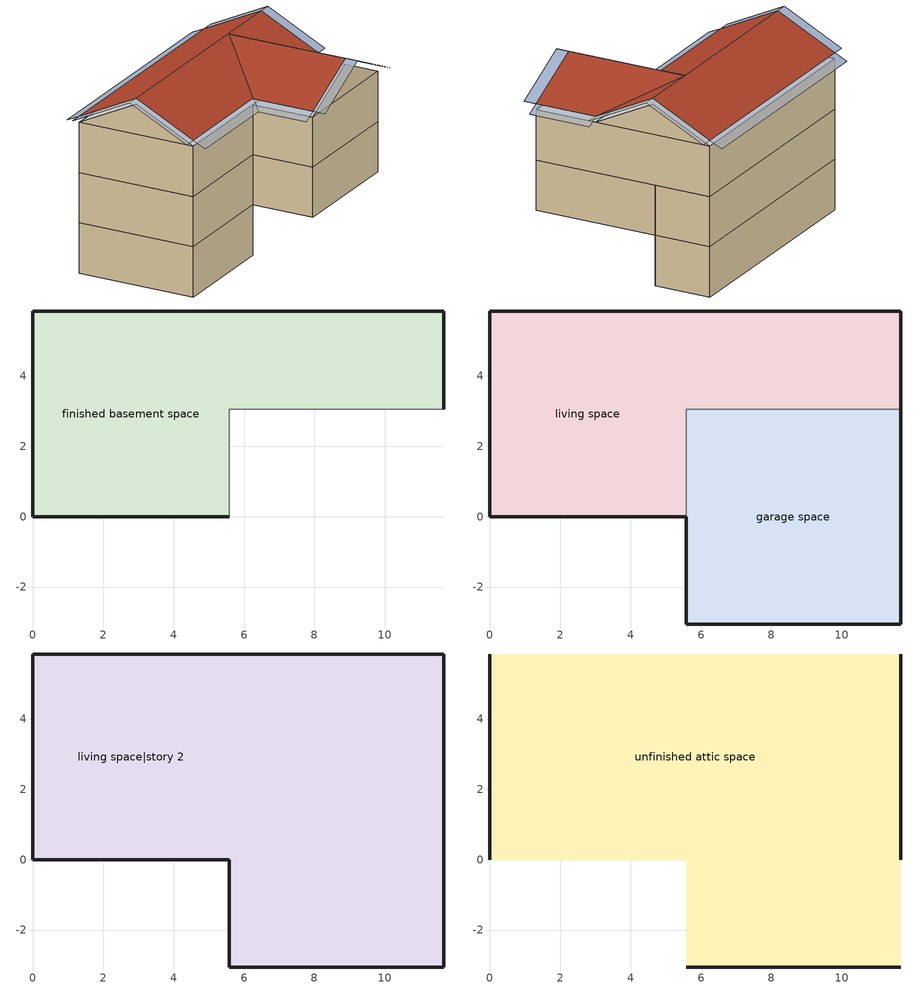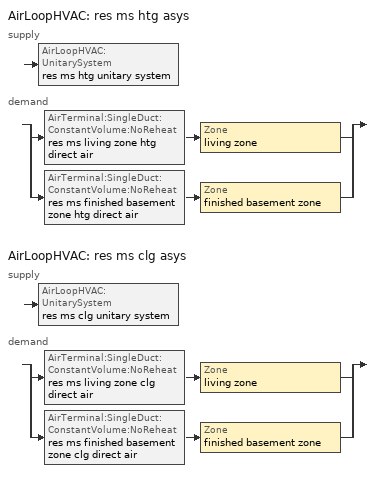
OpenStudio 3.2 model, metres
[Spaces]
finished basement space
 floor foundation: 0,0 0,5.84 11.67,5.84 11.67,3.05 5.58,3.05 5.58,0 z-2.44
 wall foundation: 11.67,3.05 11.67,5.84 0,5.84 0,0 5.58,0 z-2.44:0
 wall adiabatic: 5.58,0 5.58,3.05 11.67,3.05 z-2.44:0
garage space
 floor foundation: 5.58,-3.05 5.58,3.05 11.67,3.05 11.67,-3.05 z0
 wall outside: 5.58,0 5.58,-3.05 11.67,-3.05 11.67,3.05 z0:2.44
 wall to living space: 11.67,3.05 5.58,3.05 5.58,0 z0:2.44
living space
 floor to finished basement space: 0,0 0,5.84 11.67,5.84 11.67,3.05 5.58,3.05 5.58,0 z0
 wall outside: 11.67,3.05 11.67,5.84 0,5.84 0,0 5.58,0 z0:2.44
living space|story 2
 floor to garage space: 11.67,3.05 11.67,-3.05 5.58,-3.05 5.58,3.05 z2.44
 floor to living space: 11.67,5.84 11.67,3.05 5.58,3.05 5.58,0 0,0 0,5.84 z2.44
 wall outside: 0,5.84 0,0 5.58,0 5.58,-3.05 11.67,-3.05 11.67,5.84 0,5.84 z2.44:4.88
unfinished attic space
 floor to living space|story 2: 11.67,5.84 11.67,0 0,0 0,5.84 z4.88; 5.58,-3.05 5.58,0 11.67,0 11.67,-3.05 z4.88
 wall outside: 0,2.92,6.34 0,5.84,4.88 0,0,4.88; 11.67,2.92,6.34 11.67,0,4.88 11.67,5.84,4.88; 5.58,-3.05,4.88 11.67,-3.05,4.88 8.62,-3.05,6.33
 roof outside: 0,2.92,6.64 11.67,2.92,6.64 11.67,5.84,5.18 0,5.84,5.18; 5.58,0,5.17 5.58,-3.05,5.17 8.62,-3.05,6.62 8.62,2.9,6.62; 11.67,0,5.17 8.62,2.9,6.62 8.62,-3.05,6.62 11.67,-3.05,5.17; 0,2.92,6.64 0,0,5.18 5.58,0,5.18 8.62,2.9,6.63 11.67,0,5.18 11.67,2.92,6.64
shading: 12.28,-3.05,4.88 12.28,0,4.88 11.67,0,5.17 11.67,-3.05,5.17; 8.62,-3.66,6.62 11.67,-3.66,5.17 11.67,-3.05,5.17 8.62,-3.05,6.62; -0.61,2.92,6.64 -0.61,0,5.18 0,0,5.18 0,2.92,6.64; 0,-0.61,4.88 5.58,-0.61,4.88 5.58,0,5.18 0,0,5.18; 12.28,0,5.18 12.28,2.92,6.64 11.67,2.92,6.64 11.67,0,5.18; 4.97,0,4.88 4.97,-3.05,4.88 5.58,-3.05,5.17 5.58,0,5.17; 5.58,-3.66,5.17 8.62,-3.66,6.62 8.62,-3.05,6.62 5.58,-3.05,5.17; -0.61,5.84,5.18 -0.61,2.92,6.64 0,2.92,6.64 0,5.84,5.18; 12.28,2.92,6.64 12.28,5.84,5.18 11.67,5.84,5.18 11.67,2.92,6.64; 11.67,6.45,4.88 0,6.45,4.88 0,5.84,5.18 11.67,5.84,5.18
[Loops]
AirLoopHVAC 'res ms htg asys'
 supply: AirLoopHVAC:UnitarySystem 'res ms htg unitary system'
 demand: split
  | AirTerminal:SingleDuct:ConstantVolume:NoReheat 'res ms living zone htg direct air' > Zone 'living zone'
  | AirTerminal:SingleDuct:ConstantVolume:NoReheat 'res ms finished basement zone htg direct air' > Zone 'finished basement zone'
AirLoopHVAC 'res ms clg asys'
 supply: AirLoopHVAC:UnitarySystem 'res ms clg unitary system'
 demand: split
  | AirTerminal:SingleDuct:ConstantVolume:NoReheat 'res ms living zone clg direct air' > Zone 'living zone'
  | AirTerminal:SingleDuct:ConstantVolume:NoReheat 'res ms finished basement zone clg direct air' > Zone 'finished basement zone'
[Site]
Denver Intl Ap_CO_USA: Latitude {deg}=39.83; Longitude {deg}=-104.65; Time Zone {hr}=-7; Elevation {m}=1650
[ClimateZones]
Climate Zone Institution Name 1=Building America; Climate Zone Document Year 1=0; Climate Zone Value 1=Cold
[Site:WaterMainsTemperature]
Calculation Method=Correlation; Annual Average Outdoor Air Temperature {C}=10.8753; Maximum Difference In Monthly Average Outdoor Air Temperatures {deltaC}=23.1524
[Site:GroundTemperature:Deep]
10.8753, 10.8753, 10.8753, 10.8753, 10.8753, 10.8753, 10.8753, 10.8753, 10.8753, 10.8753, 10.8753, 10.8753
[Building]
Building 1: North Axis {deg}=0; Standards Number of Stories=3; Standards Number of Above Ground Stories=2; Standards Building Type=singlefamilydetached; Standards Number of Living Units=1
[ThermalZone] Use Ideal Air Loads=No
Name | Thermostat
living zone | living zone temperature setpoint
garage zone; unfinished attic zone
finished basement zone | finished basement zone temperature setpoint
[Sizing:Zone] Zone Cooling Design Supply Air Temperature Input Method=SupplyAirTemperature; Zone Cooling Design Supply Air Temperature {C}=14; Zone Cooling Design Supply Air Temperature Difference {deltaC}=11.11; Zone Heating Design Supply Air Temperature Input Method=SupplyAirTemperature; Zone Heating Design Supply Air Temperature {C}=40; Zone Heating Design Supply Air Temperature Difference {deltaC}=11.11; Zone Cooling Design Supply Air Humidity Ratio {kg-H2O/kg-air}=0.0085; Zone Heating Design Supply Air Humidity Ratio {kg-H2O/kg-air}=0.008; Cooling Design Air Flow Method=DesignDay; Heating Design Air Flow Method=DesignDay; Account for Dedicated Outdoor Air System=No; Dedicated Outdoor Air System Control Strategy=NeutralSupplyAir; Dedicated Outdoor Air Low Setpoint Temperature for Design {C}=autosize; Dedicated Outdoor Air High Setpoint Temperature for Design {C}=autosize
living zone; garage zone; unfinished attic zone; finished basement zone
[Zone equipment]
living zone: res ms living zone htg direct air, res ms living zone clg direct air
finished basement zone: res ms finished basement zone htg direct air, res ms finished basement zone clg direct air
[Space]
Name | Space Type | Thermal Zone | Building Unit
garage space | Space Type 1 | garage zone
living space; living space|story 2 | Space Type 2 | living zone | unit 1
unfinished attic space | Space Type 3 | unfinished attic zone
finished basement space | Space Type 4 | finished basement zone | unit 1
[SpaceType]
Name | Standards Space Type
Space Type 1 | garage
Space Type 2 | living
Space Type 3 | unfinished attic
Space Type 4 | finished basement
[BuildingUnit]
unit 1: Building Unit Type=Residential
[External:File]
8760.csv: File=8760.csv
[People:Definition] Number of People Calculation Method=People; Fraction Radiant=0.319734; Sensible Heat Fraction=0.573; Carbon Dioxide Generation Rate {m3/s-W}=0; Enable ASHRAE 55 Comfort Warnings=No; Mean Radiant Temperature Calculation Type=ZoneAveraged
Name | Number of People {people}
res occupants|living space|story 2 | 1.232
res occupants|finished basement space; res occupants|living space | 0.704
[People] Number of People Schedule=occupants; Activity Level Schedule=res occupants activity schedule; Multiplier=1
Name | People Definition | Space or SpaceType
res occupants|living space|story 2 | res occupants|living space|story 2 | living space|story 2
res occupants|finished basement space | res occupants|finished basement space | finished basement space
res occupants|living space | res occupants|living space | living space
[Coil:Heating:DX:MultiSpeed:StageData] Gross Rated Heating Capacity {W}=autosize; Rated Air Flow Rate {m3/s}=autosize; Rated Supply Air Fan Power Per Volume Flow Rate {W/(m3/s)}=773.3; Rated Waste Heat Fraction of Power Input=0.2; Waste Heat Function of Temperature Curve=ConstantBiquadratic
Name | Gross Rated Heating COP {W/W} | Heating Capacity Function of Temperature Curve | Heating Capacity Function of Flow Fraction Curve | Energy Input Ratio Function of Temperature Curve | Energy Input Ratio Function of Flow Fraction Curve | Part Load Fraction Correlation Curve
 | 4.20141 | HP_Heat-Cap-fT2 | HP_Heat-CAP-fFF2 | HP_Heat-EIR-fT2 | HP_Heat-EIR-fFF2 | HP_Heat-PLF-fPLR2
 | 3.36842 | HP_Heat-Cap-fT4 | HP_Heat-CAP-fFF4 | HP_Heat-EIR-fT4 | HP_Heat-EIR-fFF4 | HP_Heat-PLF-fPLR4
 | 3.08351 | HP_Heat-Cap-fT6 | HP_Heat-CAP-fFF6 | HP_Heat-EIR-fT6 | HP_Heat-EIR-fFF6 | HP_Heat-PLF-fPLR6
 | 2.79255 | HP_Heat-Cap-fT10 | HP_Heat-CAP-fFF10 | HP_Heat-EIR-fT10 | HP_Heat-EIR-fFF10 | HP_Heat-PLF-fPLR10
[Coil:Heating:DX:MultiSpeed]
res ms htg coil: Availability Schedule=Always On Discrete; Minimum Outdoor Dry-Bulb Temperature for Compressor Operation {C}=-34.4444; Crankcase Heater Capacity {W}=0; Maximum Outdoor Dry-Bulb Temperature for Crankcase Heater Operation {C}=10; Defrost Energy Input Ratio Function of Temperature Curve=DefrostEIR; Maximum Outdoor Dry-Bulb Temperature for Defrost Operation {C}=4.44444; Defrost Strategy=ReverseCycle; Defrost Control=Timed; Defrost Time Period Fraction=0.058333; Resistive Defrost Heater Capacity {W}=autosize; Apply Part Load Fraction to Speeds Greater than 1=No; Fuel Type=Electricity; Region number for Calculating HSPF=4
[Coil:Heating:Electric]
res ms supp heater: Availability Schedule=Always On Discrete; Efficiency=1
[Fan:OnOff] Availability Schedule=Always On Discrete; Fan Total Efficiency=0.167946; Pressure Rise {Pa}=24.91; Maximum Flow Rate {m3/s}=autosize; Motor Efficiency=1; Motor In Airstream Fraction=1
Name | Fan Power Ratio Function of Speed Ratio Curve | Fan Efficiency Ratio Function of Speed Ratio Curve
res ms htg supply fan | res ms fan power curve | res ms fan eff curve
res ms clg supply fan | res ms fan power curve 1 | res ms fan eff curve 1
[UnitarySystemPerformance:Multispeed] Single Mode Operation=No
Name | Heating Speed Supply Air Flow Ratio 1 | Cooling Speed Supply Air Flow Ratio 1 | Heating Speed Supply Air Flow Ratio 2 | Cooling Speed Supply Air Flow Ratio 2 | Heating Speed Supply Air Flow Ratio 3 | Cooling Speed Supply Air Flow Ratio 3 | Heating Speed Supply Air Flow Ratio 4 | Cooling Speed Supply Air Flow Ratio 4
Unitary System Performance Multispeed 1 | 0.555556 | 1e-09 | 0.666667 | 1e-09 | 0.777778 | 1e-09 | 1 | 1e-09
Unitary System Performance Multispeed 2 | 1e-09 | 0.529412 | 1e-09 | 0.647059 | 1e-09 | 0.764706 | 1e-09 | 1
[AirLoopHVAC:UnitarySystem] Control Type=Load; Controlling Zone or Thermostat Location=living zone; Dehumidification Control Type=None; Availability Schedule=Always On Discrete; Fan Placement=BlowThrough; Supply Air Fan Operating Mode Schedule=Always Off Discrete; DX Heating Coil Sizing Ratio=1; Use DOAS DX Cooling Coil=No; DOAS DX Cooling Coil Leaving Minimum Air Temperature {C}=2; Latent Load Control=SensibleOnlyLoadControl; Supply Air Flow Rate During Cooling Operation {m3/s}=Autosize; Supply Air Flow Rate During Heating Operation {m3/s}=Autosize; Supply Air Flow Rate When No Cooling or Heating is Required {m3/s}=0; Maximum Supply Air Temperature {C}=93.3333; Maximum Outdoor Dry-Bulb Temperature for Supplemental Heater Operation {C}=4.44444; Maximum Cycling Rate {cycles/hr}=2.5; Heat Pump Time Constant {s}=60; Fraction of On-Cycle Power Use=0.01; Heat Pump Fan Delay Time {s}=60; Ancilliary On-Cycle Electric Power {W}=0; Ancilliary Off-Cycle Electric Power {W}=0
Name | Supply Fan | Heating Coil | Supplemental Heating Coil | Design Specification Multispeed Object | Cooling Coil
res ms htg unitary system | res ms htg supply fan | res ms htg coil | res ms supp heater | Unitary System Performance Multispeed 1
res ms clg unitary system | res ms clg supply fan |  |  | Unitary System Performance Multispeed 2 | res ms clg coil
[AirLoopHVAC] Availability Schedule=Always On Discrete; Design Supply Air Flow Rate {m3/s}=autosize; Design Return Air Flow Fraction of Supply Air Flow=1
res ms htg asys; res ms clg asys
[Sizing:System] Type of Load to Size On=Sensible; Design Outdoor Air Flow Rate {m3/s}=Autosize; Central Heating Maximum System Air Flow Ratio=0.3; Preheat Design Temperature {C}=7; Preheat Design Humidity Ratio {kg-H2O/kg-Air}=0.008; Precool Design Temperature {C}=12.8; Precool Design Humidity Ratio {kg-H2O/kg-Air}=0.008; Central Cooling Design Supply Air Temperature {C}=12.8; Central Heating Design Supply Air Temperature {C}=16.7; Sizing Option=NonCoincident; 100% Outdoor Air in Cooling=Yes; 100% Outdoor Air in Heating=Yes; Central Cooling Design Supply Air Humidity Ratio {kg-H2O/kg-Air}=0.0085; Central Heating Design Supply Air Humidity Ratio {kg-H2O/kg-Air}=0.008; Cooling Design Air Flow Method=DesignDay; Cooling Design Air Flow Rate {m3/s}=0; Heating Design Air Flow Method=DesignDay; Heating Design Air Flow Rate {m3/s}=0; System Outdoor Air Method=ZoneSum; Zone Maximum Outdoor Air Fraction=1; Cooling Supply Air Flow Rate Per Floor Area {m3/s-m2}=0.00996765; Cooling Fraction of Autosized Cooling Supply Air Flow Rate=1; Cooling Supply Air Flow Rate Per Unit Cooling Capacity {m3/s-W}=3.94755e-05; Heating Supply Air Flow Rate Per Floor Area {m3/s-m2}=0.00996765; Heating Fraction of Autosized Heating Supply Air Flow Rate=1; Heating Fraction of Autosized Cooling Supply Air Flow Rate=1; Heating Supply Air Flow Rate Per Unit Heating Capacity {m3/s-W}=3.15882e-05; Cooling Design Capacity Method=CoolingDesignCapacity; Cooling Design Capacity {W}=autosize; Cooling Design Capacity Per Floor Area {W/m2}=234.7; Fraction of Autosized Cooling Design Capacity=1; Heating Design Capacity Method=HeatingDesignCapacity; Heating Design Capacity {W}=autosize; Heating Design Capacity Per Floor Area {W/m2}=157; Fraction of Autosized Heating Design Capacity=1; Central Cooling Capacity Control Method=OnOff
res ms htg asys; res ms clg asys
[AirTerminal:SingleDuct:ConstantVolume:NoReheat] Availability Schedule=Always On Discrete; Maximum Air Flow Rate {m3/s}=AutoSize
res ms living zone htg direct air; res ms finished basement zone htg direct air; res ms living zone clg direct air; res ms finished basement zone clg direct air
[Coil:Cooling:DX:MultiSpeed:StageData] Gross Rated Total Cooling Capacity {W}=autosize; Rated Air Flow Rate {m3/s}=autosize; Rated Evaporator Fan Power Per Volume Flow Rate {W/(m3/s)}=773.3; Nominal Time for Condensate Removal to Begin {s}=1000; Ratio of Initial Moisture Evaporation Rate and Steady State Latent Capacity=1.5; Maximum Cycling Rate {cycles/hr}=3; Latent Capacity Time Constant {s}=45; Rated Waste Heat Fraction of Power Input=0.2; Waste Heat Function of Temperature Curve=ConstantBiquadratic 1; Evaporative Condenser Effectiveness=0.9; Evaporative Condenser Air Flow Rate {m3/s}=autosize; Rated Evaporative Condenser Pump Power Consumption {W}=autosize
Name | Gross Rated Sensible Heat Ratio | Gross Rated Cooling COP {W/W} | Total Cooling Capacity Function of Temperature Curve | Total Cooling Capacity Function of Flow Fraction Curve | Energy Input Ratio Function of Temperature Curve | Energy Input Ratio Function of Flow Fraction Curve | Part Load Fraction Correlation Curve
Coil Cooling DX Multi Speed Stage Data 1 | 0.862559 | 4.36175 | Cool-Cap-fT2 | Cool-Cap-fFF2 | Cool-EIR-fT2 | Cool-EIR-fFF2 | Cool-PLF-fPLR2
Coil Cooling DX Multi Speed Stage Data 2 | 0.798702 | 3.77512 | Cool-Cap-fT4 | Cool-Cap-fFF4 | Cool-EIR-fT4 | Cool-EIR-fFF4 | Cool-PLF-fPLR4
Coil Cooling DX Multi Speed Stage Data 3 | 0.757094 | 3.17313 | Cool-Cap-fT6 | Cool-Cap-fFF6 | Cool-EIR-fT6 | Cool-EIR-fFF6 | Cool-PLF-fPLR6
Coil Cooling DX Multi Speed Stage Data 4 | 0.702552 | 2.34548 | Cool-Cap-fT10 | Cool-Cap-fFF10 | Cool-EIR-fT10 | Cool-EIR-fFF10 | Cool-PLF-fPLR10
[Coil:Cooling:DX:MultiSpeed]
res ms clg coil: Condenser Type=AirCooled; Minimum Outdoor Dry-Bulb Temperature for Compressor Operation {C}=-25; Apply Part Load Fraction to Speeds Greater than 1=No; Apply Latent Degradation to Speeds Greater than 1=No; Crankcase Heater Capacity {W}=0; Maximum Outdoor Dry-Bulb Temperature for Crankcase Heater Operation {C}=10; Basin Heater Capacity {W/K}=0; Basin Heater Setpoint Temperature {C}=2; Fuel Type=Electricity; Stage 1=Coil Cooling DX Multi Speed Stage Data 1; Stage 2=Coil Cooling DX Multi Speed Stage Data 2; Stage 3=Coil Cooling DX Multi Speed Stage Data 3; Stage 4=Coil Cooling DX Multi Speed Stage Data 4
[ThermostatSetpoint:DualSetpoint] Heating Setpoint Temperature Schedule=res heating setpoint; Cooling Setpoint Temperature Schedule=res cooling setpoint
finished basement zone temperature setpoint; living zone temperature setpoint
[Schedule:File]
occupants: External File=8760.csv; Column Number=1; Rows to Skip at Top=1; Number of Hours of Data=8760; Minutes per Item=60
[Schedule:Constant]
Name | Value
res occupants activity schedule | 112.539
Always On Discrete | 1
Always Off Discrete | 0
[Curve:Biquadratic]
Name | Coefficient1 Constant | Coefficient2 x | Coefficient3 x**2 | Coefficient4 y | Coefficient5 y**2 | Coefficient6 x*y | Minimum Value of x | Maximum Value of x | Minimum Value of y | Maximum Value of y
DefrostEIR | 0.1528 | 0 | 0 | 0 | 0 | 0 | -100 | 100 | -100 | 100
ConstantBiquadratic; ConstantBiquadratic 1 | 1 | 0 | 0 | 0 | 0 | 0 | -100 | 100 | -100 | 100
HP_Heat-Cap-fT2; HP_Heat-Cap-fT4; HP_Heat-Cap-fT6; HP_Heat-Cap-fT10 | 1.00293 | -0.0103867 | 0 | 0.0259615 | 0 | 0 | -100 | 100 | -100 | 100
HP_Heat-EIR-fT2; HP_Heat-EIR-fT4; HP_Heat-EIR-fT6; HP_Heat-EIR-fT10 | 0.966475 | 0.00591495 | 0.000191202 | -0.0129657 | 4.22532e-05 | -0.000524003 | -100 | 100 | -100 | 100
Cool-Cap-fT2; Cool-Cap-fT4; Cool-Cap-fT6; Cool-Cap-fT10 | 1.00899 | 0.00651275 | 0 | 0.00391757 | -0.000222647 | 0 | 13.88 | 23.88 | 18.33 | 51.66
Cool-EIR-fT2; Cool-EIR-fT4; Cool-EIR-fT6; Cool-EIR-fT10 | 0.429214 | -0.00360484 | 4.57832e-05 | 0.0264909 | -0.000159212 | -0.000159063 | 13.88 | 23.88 | 18.33 | 51.66
[Curve:Quadratic] Coefficient3 x**2=0; Minimum Value of x=0
Name | Coefficient1 Constant | Coefficient2 x | Maximum Value of x | Minimum Curve Output | Maximum Curve Output
HP_Heat-PLF-fPLR2; HP_Heat-PLF-fPLR4; HP_Heat-PLF-fPLR6; HP_Heat-PLF-fPLR10 | 0.6 | 0.4 | 1 | 0.7 | 1
HP_Heat-CAP-fFF2; HP_Heat-EIR-fFF2; HP_Heat-CAP-fFF4; HP_Heat-EIR-fFF4; HP_Heat-CAP-fFF6; HP_Heat-EIR-fFF6; HP_Heat-CAP-fFF10; HP_Heat-EIR-fFF10; Cool-Cap-fFF2; Cool-EIR-fFF2; Cool-Cap-fFF4; Cool-EIR-fFF4; Cool-Cap-fFF6; Cool-EIR-fFF6; Cool-Cap-fFF10; Cool-EIR-fFF10 | 1 | 0 | 2 | 0 | 2
Cool-PLF-fPLR2; Cool-PLF-fPLR4; Cool-PLF-fPLR6; Cool-PLF-fPLR10 | 0.75 | 0.25 | 1 | 0.7 | 1
[Curve:Exponent] Coefficient1 Constant=0; Coefficient2 Constant=1; Coefficient3 Constant=3; Minimum Value of x=-100; Maximum Value of x=100
res ms fan power curve; res ms fan power curve 1
[Curve:Cubic] Coefficient1 Constant=0; Coefficient2 x=1; Coefficient3 x**2=0; Coefficient4 x**3=0; Minimum Value of x=0; Maximum Value of x=1; Minimum Curve Output=0.01; Maximum Curve Output=1
res ms fan eff curve; res ms fan eff curve 1
[Schedule:Ruleset]
Name | Default Day Schedule | Summer Design Day Schedule | Winter Design Day Schedule
res heating setpoint | Schedule Day 5 | res heating setpoint summer design | res heating setpoint winter design
res cooling setpoint | Schedule Day 6 | res cooling setpoint summer design | res cooling setpoint winter design
[Schedule:Day]
Schedule Day 5; Schedule Day 6: 24, 0, 0
res heating setpoint allday1; res heating setpoint allday2; res heating setpoint allday3; res heating setpoint allday4; res heating setpoint allday5; res heating setpoint allday6; res heating setpoint allday7; res heating setpoint allday8; res heating setpoint allday9; res heating setpoint allday10; res heating setpoint allday11; res heating setpoint allday12: 24, 0, 21.6667
res heating setpoint winter design; res cooling setpoint winter design: 24, 0, 21.1111
res heating setpoint summer design; res cooling setpoint summer design: 24, 0, 23.8889
res cooling setpoint allday1; res cooling setpoint allday2; res cooling setpoint allday3; res cooling setpoint allday4; res cooling setpoint allday5; res cooling setpoint allday6; res cooling setpoint allday7; res cooling setpoint allday8; res cooling setpoint allday9; res cooling setpoint allday10; res cooling setpoint allday11; res cooling setpoint allday12: 24, 0, 24.4444
[Schedule:Rule] Apply Sunday=Yes; Apply Monday=Yes; Apply Tuesday=Yes; Apply Wednesday=Yes; Apply Thursday=Yes; Apply Friday=Yes; Apply Saturday=Yes; Date Specification Type=DateRange; Start Day=1
Name | Schedule Ruleset | Rule Order | Day Schedule | Start Month | End Month | End Day
res heating setpoint allday rule1 | res heating setpoint | 11 | res heating setpoint allday1 | 1 | 1 | 31
res heating setpoint allday rule2 | res heating setpoint | 10 | res heating setpoint allday2 | 2 | 2 | 28
res heating setpoint allday rule3 | res heating setpoint | 9 | res heating setpoint allday3 | 3 | 3 | 31
res heating setpoint allday rule4 | res heating setpoint | 8 | res heating setpoint allday4 | 4 | 4 | 30
res heating setpoint allday rule5 | res heating setpoint | 7 | res heating setpoint allday5 | 5 | 5 | 31
res heating setpoint allday rule6 | res heating setpoint | 6 | res heating setpoint allday6 | 6 | 6 | 30
res heating setpoint allday rule7 | res heating setpoint | 5 | res heating setpoint allday7 | 7 | 7 | 31
res heating setpoint allday rule8 | res heating setpoint | 4 | res heating setpoint allday8 | 8 | 8 | 31
res heating setpoint allday rule9 | res heating setpoint | 3 | res heating setpoint allday9 | 9 | 9 | 30
res heating setpoint allday rule10 | res heating setpoint | 2 | res heating setpoint allday10 | 10 | 10 | 31
res heating setpoint allday rule11 | res heating setpoint | 1 | res heating setpoint allday11 | 11 | 11 | 30
res heating setpoint allday rule12 | res heating setpoint | 0 | res heating setpoint allday12 | 12 | 12 | 31
res cooling setpoint allday rule1 | res cooling setpoint | 11 | res cooling setpoint allday1 | 1 | 1 | 31
res cooling setpoint allday rule2 | res cooling setpoint | 10 | res cooling setpoint allday2 | 2 | 2 | 28
res cooling setpoint allday rule3 | res cooling setpoint | 9 | res cooling setpoint allday3 | 3 | 3 | 31
res cooling setpoint allday rule4 | res cooling setpoint | 8 | res cooling setpoint allday4 | 4 | 4 | 30
res cooling setpoint allday rule5 | res cooling setpoint | 7 | res cooling setpoint allday5 | 5 | 5 | 31
res cooling setpoint allday rule6 | res cooling setpoint | 6 | res cooling setpoint allday6 | 6 | 6 | 30
res cooling setpoint allday rule7 | res cooling setpoint | 5 | res cooling setpoint allday7 | 7 | 7 | 31
res cooling setpoint allday rule8 | res cooling setpoint | 4 | res cooling setpoint allday8 | 8 | 8 | 31
res cooling setpoint allday rule9 | res cooling setpoint | 3 | res cooling setpoint allday9 | 9 | 9 | 30
res cooling setpoint allday rule10 | res cooling setpoint | 2 | res cooling setpoint allday10 | 10 | 10 | 31
res cooling setpoint allday rule11 | res cooling setpoint | 1 | res cooling setpoint allday11 | 11 | 11 | 30
res cooling setpoint allday rule12 | res cooling setpoint | 0 | res cooling setpoint allday12 | 12 | 12 | 31
